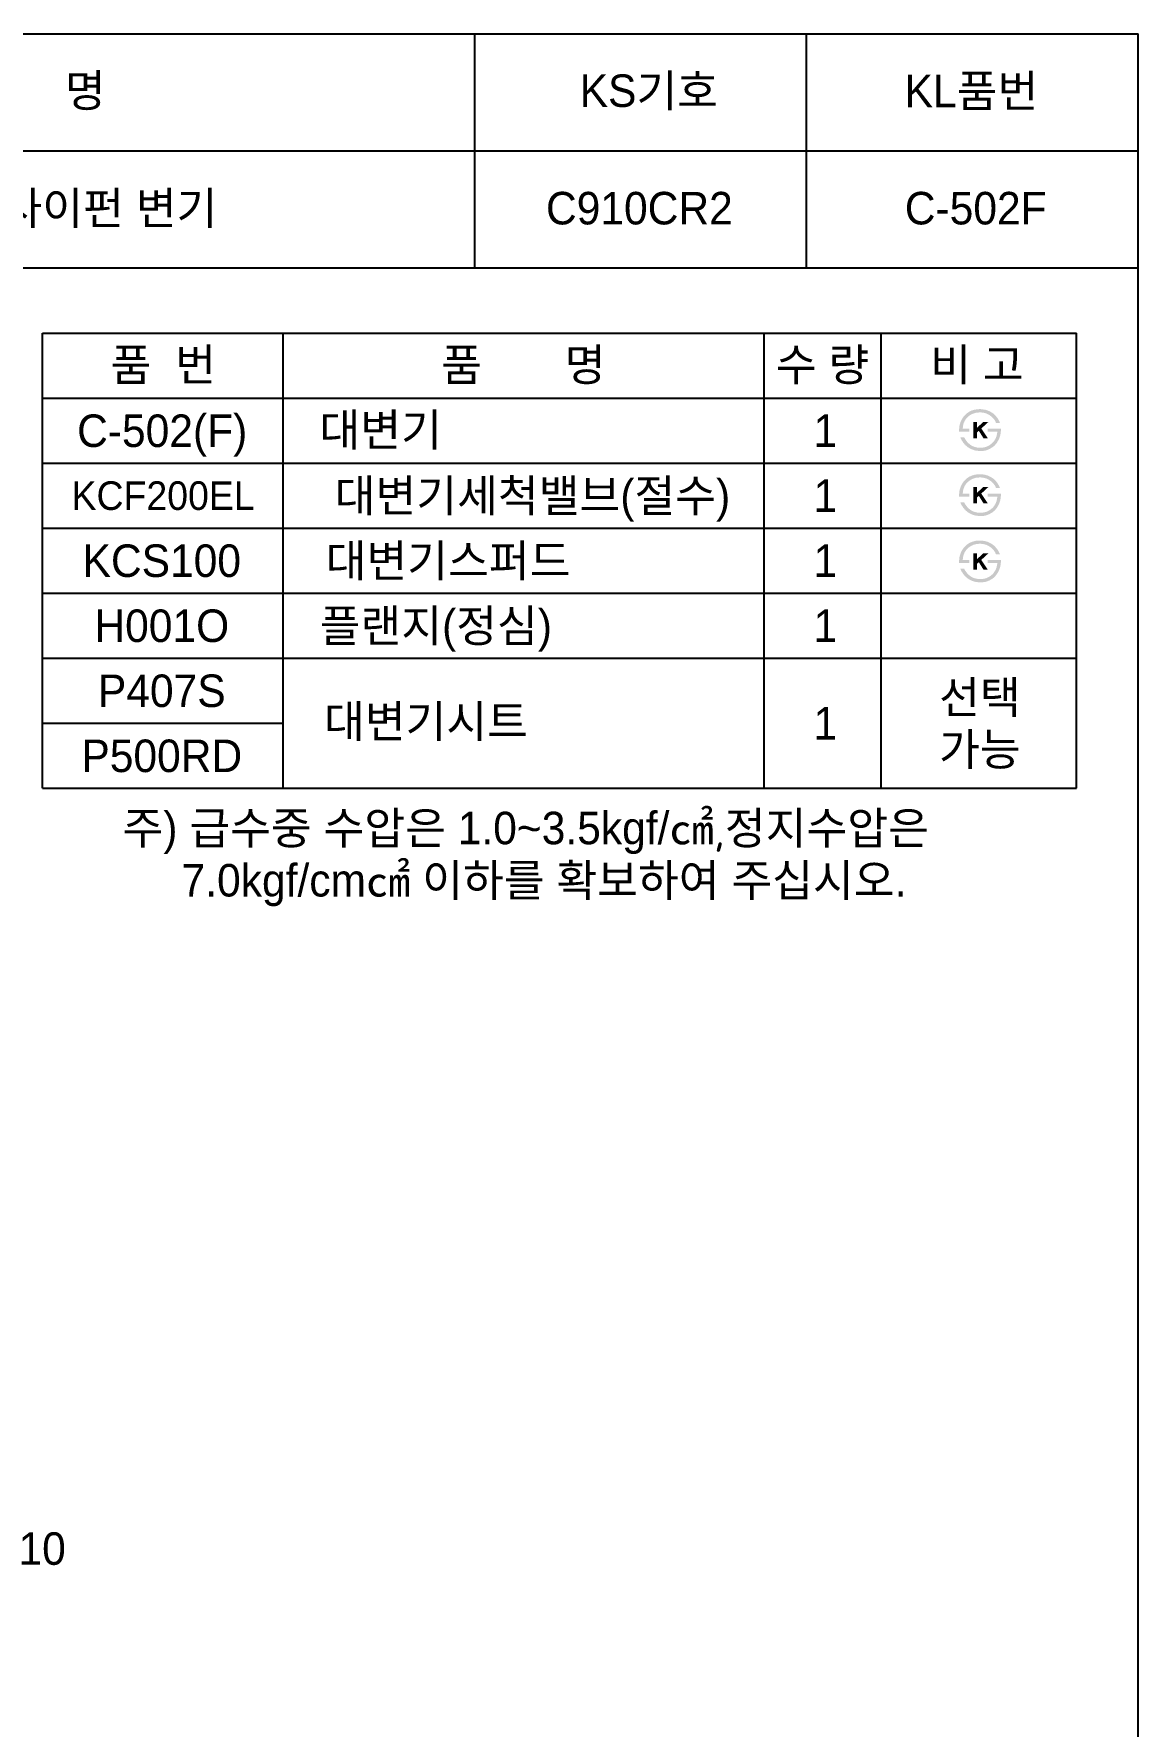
# Model space of a CAD drawing. Header units: millimetres. Extents: x -1900 to 1800, y -67 to 2530.
# Drawn here: x 951 to 1800, y 1229 to 2530 of the extents above; entities that cross this region are included whole.
import ezdxf
from ezdxf.enums import TextEntityAlignment as Align

# ---------------------------------------------------------------- set-up
doc = ezdxf.new("R2010")
doc.units = ezdxf.units.MM
for name, color, linetype in [('TEXT', 7, 'Continuous'), ('도각라인', 255, 'Continuous'), ('치수선', 7, 'Continuous')]:
    doc.layers.add(name, color=color, linetype=linetype)
doc.styles.add('____', font='')
doc.styles.add('타이틀', font='H2GTRM.TTF', dxfattribs={"height": 25})
doc.styles.get('____').set_extended_font_data('굴림')
doc.dimstyles.new('MSADIM', dxfattribs={"dimtxt": 33, "dimasz": 17, "dimexe": 10, "dimexo": 7.5, "dimgap": 10, "dimtad": 0, "dimtih": 1, "dimtoh": 1, "dimdec": 0, "dimzin": 1, "dimdsep": 46, "dimtxsty": '____', "dimcen": 11.25, "dimadec": 0, "dimazin": 0, "dimtfac": 1, "dimtdec": 0, "dimtix": 1, "dimtmove": 0, "dimatfit": 3, "dimfxl": 1, "dimtolj": 1, "dimtzin": 1, "dimarcsym": 0})

# ---------------------------------------------------------------- blocks, each defined once
blk = doc.blocks.new('*D7')
at = {"layer": '치수선', "color": 0, "linetype": 'Continuous', "lineweight": -2, "transparency": 16777216}
for p, q in [((886.8, 1646), (886.8, 1355.4)), ((896.8, 1646), (896.8, 1355.4)), ((869.8, 1365.4), (852.8, 1365.4)), ((886.8, 1365.4), (896.8, 1365.4)), ((913.8, 1365.4), (931.1, 1365.4))]:
    blk.add_line(p, q, dxfattribs=at)
at = {"layer": '치수선', "color": 0, "linetype": 'Continuous', "transparency": 16777216}
for points in [[(869.8, 1368.2), (869.8, 1362.6), (886.8, 1365.4)], [(913.8, 1368.2), (913.8, 1362.6), (896.8, 1365.4)]]:
    blk.add_solid(points, dxfattribs=at)
at = {"layer": '치수선', "color": 0, "linetype": 'Continuous', "transparency": 16777216, "insert": (957.3, 1365.4), "char_height": 25, "attachment_point": 5, "style": '____'}
blk.add_mtext('\\A1;10', dxfattribs=at)

msp = doc.modelspace()

# ---------------------------------------------------------------- hatches: boundary and pattern name
at = {"layer": 'TEXT'}
for points in [[(1662.4, 2224.2), (1662.3, 2224.6), (1662.3, 2225), (1662.3, 2225.4), (1662.3, 2225.8), (1662.3, 2226.2), (1662.4, 2226.6), (1662.4, 2227), (1662.4, 2227.4), (1662.5, 2227.8), (1662.5, 2228.2), (1662.6, 2228.6), (1662.7, 2229), (1662.8, 2229.4), (1662.9, 2229.8), (1663, 2230.1), (1663.1, 2230.5), (1663.2, 2230.9), (1663.3, 2231.3), (1663.5, 2231.7), (1663.6, 2232), (1663.8, 2232.4), (1663.9, 2232.7), (1664.1, 2233.1), (1664.3, 2233.4), (1664.5, 2233.8), (1664.6, 2234.1), (1664.9, 2234.4), (1665.1, 2234.8), (1665.3, 2235.1), (1665.5, 2235.4), (1665.7, 2235.7), (1666.3, 2236.3), (1666.5, 2236.6), (1666.8, 2236.9), (1667.1, 2237.2), (1667.4, 2237.5), (1667.7, 2237.8), (1668, 2238), (1668.3, 2238.3), (1668.6, 2238.5), (1668.9, 2238.7), (1669.3, 2239), (1669.6, 2239.2), (1669.9, 2239.4), (1670.3, 2239.6), (1670.7, 2239.8), (1671, 2239.9), (1671.4, 2240.1), (1671.8, 2240.3), (1672.2, 2240.5), (1672.7, 2240.6), (1673.1, 2240.7), (1673.5, 2240.9), (1674, 2241), (1674.4, 2241.1), (1674.9, 2241.2), (1675.3, 2241.2), (1675.8, 2241.3), (1676.3, 2241.4), (1676.7, 2241.4), (1677.2, 2241.4), (1677.7, 2241.5), (1678.2, 2241.5), (1679, 2241.5), (1679.3, 2241.4), (1679.7, 2241.4), (1680.1, 2241.4), (1680.4, 2241.3), (1680.8, 2241.3), (1681.1, 2241.2), (1681.5, 2241.2), (1681.8, 2241.1), (1682.2, 2241), (1682.5, 2241), (1682.9, 2240.9), (1683.2, 2240.8), (1683.5, 2240.7), (1683.9, 2240.6), (1684.2, 2240.5), (1684.5, 2240.4), (1684.8, 2240.2), (1685.1, 2240.1), (1685.4, 2240), (1685.7, 2239.8), (1686, 2239.7), (1686.3, 2239.5), (1686.6, 2239.4), (1686.9, 2239.2), (1687.2, 2239), (1687.5, 2238.9), (1687.7, 2238.7), (1688, 2238.5), (1688.3, 2238.3), (1688.6, 2238.1), (1689, 2237.7), (1689.4, 2237.4), (1689.8, 2237), (1690.2, 2236.6), (1690.5, 2236.2), (1690.9, 2235.8), (1691.2, 2235.4), (1691.6, 2234.9), (1691.9, 2234.5), (1692.2, 2234), (1692.5, 2233.5), (1692.8, 2233), (1693, 2232.5), (1693.3, 2232), (1693.5, 2231.5), (1693.8, 2230.9), (1693.8, 2230.9), (1690.7, 2230.9), (1690.7, 2230.9), (1690.6, 2231.1), (1690.5, 2231.3), (1690.5, 2231.4), (1690.4, 2231.6), (1690.3, 2231.8), (1690.2, 2232), (1690.2, 2232.1), (1690.1, 2232.3), (1690, 2232.5), (1689.9, 2232.6), (1689.8, 2232.8), (1689.7, 2233), (1689.6, 2233.1), (1689.5, 2233.3), (1689.4, 2233.5), (1689.2, 2233.6), (1689.1, 2233.8), (1689, 2233.9), (1688.7, 2234.3), (1688.4, 2234.6), (1688.1, 2234.9), (1687.8, 2235.2), (1687.5, 2235.5), (1687.2, 2235.8), (1686.8, 2236.1), (1686.6, 2236.3), (1686.3, 2236.4), (1686.1, 2236.6), (1685.9, 2236.8), (1685.6, 2236.9), (1685.4, 2237.1), (1685.1, 2237.2), (1684.9, 2237.4), (1684.7, 2237.5), (1684.4, 2237.6), (1684.2, 2237.7), (1683.9, 2237.8), (1683.7, 2238), (1683.4, 2238.1), (1683.1, 2238.2), (1682.9, 2238.3), (1682.6, 2238.3), (1682.4, 2238.4), (1682.1, 2238.5), (1681.8, 2238.6), (1681.6, 2238.6), (1681.3, 2238.7), (1681, 2238.7), (1680.7, 2238.8), (1680.5, 2238.8), (1680.2, 2238.9), (1679.9, 2238.9), (1679.6, 2238.9), (1679.3, 2239), (1679, 2239), (1678.8, 2239), (1678.5, 2239), (1678.1, 2239), (1677.8, 2239), (1677.4, 2238.9), (1677.1, 2238.9), (1676.8, 2238.9), (1676.4, 2238.9), (1676.1, 2238.8), (1675.8, 2238.8), (1675.5, 2238.7), (1675.2, 2238.7), (1674.8, 2238.6), (1674.5, 2238.5), (1674.2, 2238.4), (1673.9, 2238.3), (1673.6, 2238.2), (1673.4, 2238.1), (1673.1, 2238), (1672.8, 2237.9), (1672.5, 2237.8), (1672.2, 2237.7), (1671.9, 2237.5), (1671.7, 2237.4), (1671.4, 2237.3), (1671.2, 2237.1), (1670.9, 2236.9), (1670.6, 2236.8), (1670.4, 2236.6), (1670.1, 2236.4), (1669.9, 2236.2), (1669.7, 2236), (1669.4, 2235.8), (1669.2, 2235.6), (1669, 2235.4), (1668.7, 2235.2), (1668.5, 2235), (1668.3, 2234.7), (1668.1, 2234.5), (1667.9, 2234.3), (1667.7, 2234), (1667.5, 2233.8), (1667.3, 2233.5), (1667.2, 2233.3), (1667, 2233), (1666.8, 2232.7), (1666.7, 2232.5), (1666.5, 2232.2), (1666.4, 2231.9), (1666.3, 2231.6), (1666.2, 2231.3), (1666, 2231.1), (1665.9, 2230.8), (1665.8, 2230.5), (1665.7, 2230.2), (1665.6, 2229.8), (1665.5, 2229.5), (1665.5, 2229.2), (1665.4, 2228.9), (1665.3, 2228.6), (1665.3, 2228.2), (1665.2, 2227.9), (1665.2, 2227.6), (1665.2, 2227.2), (1665.1, 2226.9), (1665.1, 2226.5), (1665.1, 2226.5), (1670.3, 2226.5), (1670.3, 2226.5), (1670.3, 2226.5), (1670.3, 2224.2), (1670.3, 2224.2), (1670.3, 2224.2), (1662.4, 2224.2)], [(1694.5, 2226.5), (1694.5, 2226.1), (1694.5, 2225.6), (1694.5, 2225.2), (1694.5, 2224.8), (1694.4, 2224.3), (1694.4, 2223.9), (1694.4, 2223.5), (1694.3, 2223.1), (1694.2, 2222.7), (1694.1, 2222.2), (1694.1, 2221.8), (1694, 2221.4), (1693.8, 2221), (1693.7, 2220.6), (1693.6, 2220.2), (1693.5, 2219.8), (1693.3, 2219.4), (1693.2, 2219), (1693, 2218.7), (1692.9, 2218.3), (1692.7, 2217.9), (1692.5, 2217.6), (1692.3, 2217.2), (1692.1, 2216.9), (1691.9, 2216.5), (1691.7, 2216.2), (1691.5, 2215.9), (1691.3, 2215.5), (1691, 2215.2), (1690.8, 2214.9), (1690.5, 2214.6), (1690.3, 2214.3), (1690, 2214), (1689.7, 2213.7), (1689.5, 2213.5), (1689.2, 2213.2), (1688.9, 2212.9), (1688.6, 2212.7), (1688.3, 2212.4), (1688, 2212.2), (1687.7, 2212), (1687.3, 2211.8), (1687, 2211.6), (1686.7, 2211.4), (1686.3, 2211.2), (1686, 2211), (1685.6, 2210.8), (1685.3, 2210.7), (1684.9, 2210.5), (1684.6, 2210.3), (1684.2, 2210.2), (1683.8, 2210.1), (1683.4, 2209.9), (1683, 2209.8), (1682.7, 2209.7), (1682.3, 2209.6), (1681.9, 2209.6), (1681.5, 2209.5), (1681.1, 2209.4), (1680.7, 2209.4), (1680.3, 2209.4), (1679.9, 2209.3), (1679.5, 2209.3), (1679.1, 2209.3), (1678.4, 2209.3), (1677.8, 2209.3), (1677.1, 2209.4), (1676.5, 2209.5), (1675.8, 2209.5), (1675.5, 2209.6), (1675.2, 2209.7), (1674.9, 2209.7), (1674.6, 2209.8), (1674.3, 2209.9), (1674, 2209.9), (1673.7, 2210), (1673.5, 2210.1), (1673.2, 2210.2), (1672.9, 2210.3), (1672.6, 2210.4), (1672.3, 2210.5), (1672, 2210.6), (1671.8, 2210.7), (1671.5, 2210.9), (1671.2, 2211), (1671, 2211.1), (1670.7, 2211.3), (1670.4, 2211.4), (1670.2, 2211.6), (1669.9, 2211.7), (1669.4, 2212), (1669.1, 2212.2), (1668.9, 2212.4), (1668.6, 2212.6), (1668.4, 2212.8), (1668.1, 2213), (1667.9, 2213.2), (1667.6, 2213.4), (1667.4, 2213.6), (1667.2, 2213.8), (1667, 2214.1), (1666.7, 2214.3), (1666.5, 2214.5), (1666.3, 2214.8), (1666.1, 2215), (1665.9, 2215.2), (1665.7, 2215.5), (1665.5, 2215.8), (1665.3, 2216), (1665.1, 2216.3), (1665, 2216.6), (1664.8, 2216.8), (1664.6, 2217.1), (1664.4, 2217.4), (1664.3, 2217.7), (1664.1, 2218), (1664, 2218.3), (1663.8, 2218.6), (1663.5, 2219.2), (1663.3, 2219.9), (1663.3, 2219.9), (1666.2, 2219.9), (1666.2, 2219.9), (1666.4, 2219.4), (1666.7, 2219), (1666.9, 2218.6), (1667.1, 2218.2), (1667.4, 2217.9), (1667.6, 2217.5), (1667.9, 2217.1), (1668.2, 2216.8), (1668.4, 2216.5), (1668.7, 2216.1), (1669, 2215.8), (1669.3, 2215.5), (1669.6, 2215.2), (1669.9, 2215), (1670.2, 2214.7), (1670.5, 2214.5), (1670.7, 2214.3), (1670.9, 2214.1), (1671.2, 2214), (1671.4, 2213.8), (1671.6, 2213.7), (1671.9, 2213.5), (1672.1, 2213.4), (1672.4, 2213.2), (1672.6, 2213.1), (1672.9, 2213), (1673.1, 2212.9), (1673.4, 2212.8), (1673.6, 2212.7), (1673.9, 2212.6), (1674.2, 2212.5), (1674.4, 2212.4), (1674.7, 2212.3), (1675, 2212.3), (1675.2, 2212.2), (1675.5, 2212.1), (1675.8, 2212.1), (1676.1, 2212), (1676.4, 2212), (1676.7, 2212), (1677, 2211.9), (1677.3, 2211.9), (1677.6, 2211.9), (1677.9, 2211.9), (1678.2, 2211.9), (1678.5, 2211.9), (1678.8, 2211.9), (1679.6, 2211.9), (1679.9, 2211.9), (1680.2, 2212), (1680.5, 2212), (1680.7, 2212), (1681, 2212), (1681.2, 2212.1), (1681.5, 2212.1), (1681.8, 2212.2), (1682, 2212.2), (1682.3, 2212.3), (1682.5, 2212.4), (1682.8, 2212.5), (1683, 2212.5), (1683.3, 2212.6), (1683.5, 2212.7), (1683.8, 2212.8), (1684, 2212.9), (1684.3, 2213), (1684.5, 2213.1), (1684.8, 2213.3), (1685, 2213.4), (1685.2, 2213.5), (1685.5, 2213.7), (1685.7, 2213.8), (1685.9, 2213.9), (1686.2, 2214.1), (1686.4, 2214.3), (1686.6, 2214.4), (1686.8, 2214.6), (1687.1, 2214.8), (1687.3, 2215), (1687.6, 2215.2), (1687.8, 2215.4), (1688.1, 2215.7), (1688.3, 2215.9), (1688.5, 2216.1), (1688.7, 2216.4), (1688.9, 2216.6), (1689.1, 2216.9), (1689.3, 2217.1), (1689.5, 2217.4), (1689.7, 2217.7), (1689.8, 2218), (1690, 2218.2), (1690.2, 2218.5), (1690.3, 2218.8), (1690.5, 2219.1), (1690.6, 2219.4), (1690.7, 2219.7), (1690.8, 2220), (1690.9, 2220.4), (1691.1, 2220.7), (1691.2, 2221), (1691.2, 2221.3), (1691.3, 2221.7), (1691.4, 2222), (1691.5, 2222.4), (1691.5, 2222.7), (1691.6, 2223.1), (1691.6, 2223.4), (1691.7, 2223.8), (1691.7, 2224.2), (1691.7, 2224.2), (1684.3, 2224.2), (1684.3, 2224.2), (1684.3, 2224.2), (1684.3, 2226.5), (1684.3, 2226.5), (1684.3, 2226.5), (1694.5, 2226.5)], [(1676.1, 2227.2), (1680.9, 2231.6), (1684.8, 2231.6), (1679.4, 2226.6), (1684.4, 2219.1), (1681.1, 2219.1), (1677.5, 2224.8), (1676.1, 2223.6), (1676.1, 2219.1), (1673.2, 2219.1), (1673.2, 2231.7), (1676.1, 2231.7)], [(1662.4, 2174.2), (1662.3, 2174.6), (1662.3, 2175), (1662.3, 2175.4), (1662.3, 2175.8), (1662.3, 2176.2), (1662.4, 2176.6), (1662.4, 2177), (1662.4, 2177.4), (1662.5, 2177.8), (1662.5, 2178.2), (1662.6, 2178.6), (1662.7, 2179), (1662.8, 2179.4), (1662.9, 2179.8), (1663, 2180.1), (1663.1, 2180.5), (1663.2, 2180.9), (1663.3, 2181.3), (1663.5, 2181.7), (1663.6, 2182), (1663.8, 2182.4), (1663.9, 2182.7), (1664.1, 2183.1), (1664.3, 2183.4), (1664.5, 2183.8), (1664.6, 2184.1), (1664.9, 2184.4), (1665.1, 2184.8), (1665.3, 2185.1), (1665.5, 2185.4), (1665.7, 2185.7), (1666.3, 2186.3), (1666.5, 2186.6), (1666.8, 2186.9), (1667.1, 2187.2), (1667.4, 2187.5), (1667.7, 2187.8), (1668, 2188), (1668.3, 2188.3), (1668.6, 2188.5), (1668.9, 2188.7), (1669.3, 2189), (1669.6, 2189.2), (1669.9, 2189.4), (1670.3, 2189.6), (1670.7, 2189.8), (1671, 2189.9), (1671.4, 2190.1), (1671.8, 2190.3), (1672.2, 2190.5), (1672.7, 2190.6), (1673.1, 2190.7), (1673.5, 2190.9), (1674, 2191), (1674.4, 2191.1), (1674.9, 2191.2), (1675.3, 2191.2), (1675.8, 2191.3), (1676.3, 2191.4), (1676.7, 2191.4), (1677.2, 2191.4), (1677.7, 2191.5), (1678.2, 2191.5), (1679, 2191.5), (1679.3, 2191.4), (1679.7, 2191.4), (1680.1, 2191.4), (1680.4, 2191.3), (1680.8, 2191.3), (1681.1, 2191.2), (1681.5, 2191.2), (1681.8, 2191.1), (1682.2, 2191), (1682.5, 2191), (1682.9, 2190.9), (1683.2, 2190.8), (1683.5, 2190.7), (1683.9, 2190.6), (1684.2, 2190.5), (1684.5, 2190.4), (1684.8, 2190.2), (1685.1, 2190.1), (1685.4, 2190), (1685.7, 2189.8), (1686, 2189.7), (1686.3, 2189.5), (1686.6, 2189.4), (1686.9, 2189.2), (1687.2, 2189), (1687.5, 2188.9), (1687.7, 2188.7), (1688, 2188.5), (1688.3, 2188.3), (1688.6, 2188.1), (1689, 2187.7), (1689.4, 2187.4), (1689.8, 2187), (1690.2, 2186.6), (1690.5, 2186.2), (1690.9, 2185.8), (1691.2, 2185.4), (1691.6, 2184.9), (1691.9, 2184.5), (1692.2, 2184), (1692.5, 2183.5), (1692.8, 2183), (1693, 2182.5), (1693.3, 2182), (1693.5, 2181.5), (1693.8, 2180.9), (1693.8, 2180.9), (1690.7, 2180.9), (1690.7, 2180.9), (1690.6, 2181.1), (1690.5, 2181.3), (1690.5, 2181.4), (1690.4, 2181.6), (1690.3, 2181.8), (1690.2, 2182), (1690.2, 2182.1), (1690.1, 2182.3), (1690, 2182.5), (1689.9, 2182.6), (1689.8, 2182.8), (1689.7, 2183), (1689.6, 2183.1), (1689.5, 2183.3), (1689.4, 2183.5), (1689.2, 2183.6), (1689.1, 2183.8), (1689, 2183.9), (1688.7, 2184.3), (1688.4, 2184.6), (1688.1, 2184.9), (1687.8, 2185.2), (1687.5, 2185.5), (1687.2, 2185.8), (1686.8, 2186.1), (1686.6, 2186.3), (1686.3, 2186.4), (1686.1, 2186.6), (1685.9, 2186.8), (1685.6, 2186.9), (1685.4, 2187.1), (1685.1, 2187.2), (1684.9, 2187.4), (1684.7, 2187.5), (1684.4, 2187.6), (1684.2, 2187.7), (1683.9, 2187.8), (1683.7, 2188), (1683.4, 2188.1), (1683.1, 2188.2), (1682.9, 2188.3), (1682.6, 2188.3), (1682.4, 2188.4), (1682.1, 2188.5), (1681.8, 2188.6), (1681.6, 2188.6), (1681.3, 2188.7), (1681, 2188.7), (1680.7, 2188.8), (1680.5, 2188.8), (1680.2, 2188.9), (1679.9, 2188.9), (1679.6, 2188.9), (1679.3, 2189), (1679, 2189), (1678.8, 2189), (1678.5, 2189), (1678.1, 2189), (1677.8, 2189), (1677.4, 2188.9), (1677.1, 2188.9), (1676.8, 2188.9), (1676.4, 2188.9), (1676.1, 2188.8), (1675.8, 2188.8), (1675.5, 2188.7), (1675.2, 2188.7), (1674.8, 2188.6), (1674.5, 2188.5), (1674.2, 2188.4), (1673.9, 2188.3), (1673.6, 2188.2), (1673.4, 2188.1), (1673.1, 2188), (1672.8, 2187.9), (1672.5, 2187.8), (1672.2, 2187.7), (1671.9, 2187.5), (1671.7, 2187.4), (1671.4, 2187.3), (1671.2, 2187.1), (1670.9, 2186.9), (1670.6, 2186.8), (1670.4, 2186.6), (1670.1, 2186.4), (1669.9, 2186.2), (1669.7, 2186), (1669.4, 2185.8), (1669.2, 2185.6), (1669, 2185.4), (1668.7, 2185.2), (1668.5, 2185), (1668.3, 2184.7), (1668.1, 2184.5), (1667.9, 2184.3), (1667.7, 2184), (1667.5, 2183.8), (1667.3, 2183.5), (1667.2, 2183.3), (1667, 2183), (1666.8, 2182.7), (1666.7, 2182.5), (1666.5, 2182.2), (1666.4, 2181.9), (1666.3, 2181.6), (1666.2, 2181.3), (1666, 2181.1), (1665.9, 2180.8), (1665.8, 2180.5), (1665.7, 2180.2), (1665.6, 2179.8), (1665.5, 2179.5), (1665.5, 2179.2), (1665.4, 2178.9), (1665.3, 2178.6), (1665.3, 2178.2), (1665.2, 2177.9), (1665.2, 2177.6), (1665.2, 2177.2), (1665.1, 2176.9), (1665.1, 2176.5), (1665.1, 2176.5), (1670.3, 2176.5), (1670.3, 2176.5), (1670.3, 2176.5), (1670.3, 2174.2), (1670.3, 2174.2), (1670.3, 2174.2), (1662.4, 2174.2)], [(1694.5, 2176.5), (1694.5, 2176.1), (1694.5, 2175.6), (1694.5, 2175.2), (1694.5, 2174.8), (1694.4, 2174.3), (1694.4, 2173.9), (1694.4, 2173.5), (1694.3, 2173.1), (1694.2, 2172.7), (1694.1, 2172.2), (1694.1, 2171.8), (1694, 2171.4), (1693.8, 2171), (1693.7, 2170.6), (1693.6, 2170.2), (1693.5, 2169.8), (1693.3, 2169.4), (1693.2, 2169), (1693, 2168.7), (1692.9, 2168.3), (1692.7, 2167.9), (1692.5, 2167.6), (1692.3, 2167.2), (1692.1, 2166.9), (1691.9, 2166.5), (1691.7, 2166.2), (1691.5, 2165.9), (1691.3, 2165.5), (1691, 2165.2), (1690.8, 2164.9), (1690.5, 2164.6), (1690.3, 2164.3), (1690, 2164), (1689.7, 2163.7), (1689.5, 2163.5), (1689.2, 2163.2), (1688.9, 2162.9), (1688.6, 2162.7), (1688.3, 2162.4), (1688, 2162.2), (1687.7, 2162), (1687.3, 2161.8), (1687, 2161.6), (1686.7, 2161.4), (1686.3, 2161.2), (1686, 2161), (1685.6, 2160.8), (1685.3, 2160.7), (1684.9, 2160.5), (1684.6, 2160.3), (1684.2, 2160.2), (1683.8, 2160.1), (1683.4, 2159.9), (1683, 2159.8), (1682.7, 2159.7), (1682.3, 2159.6), (1681.9, 2159.6), (1681.5, 2159.5), (1681.1, 2159.4), (1680.7, 2159.4), (1680.3, 2159.4), (1679.9, 2159.3), (1679.5, 2159.3), (1679.1, 2159.3), (1678.4, 2159.3), (1677.8, 2159.3), (1677.1, 2159.4), (1676.5, 2159.5), (1675.8, 2159.5), (1675.5, 2159.6), (1675.2, 2159.7), (1674.9, 2159.7), (1674.6, 2159.8), (1674.3, 2159.9), (1674, 2159.9), (1673.7, 2160), (1673.5, 2160.1), (1673.2, 2160.2), (1672.9, 2160.3), (1672.6, 2160.4), (1672.3, 2160.5), (1672, 2160.6), (1671.8, 2160.7), (1671.5, 2160.9), (1671.2, 2161), (1671, 2161.1), (1670.7, 2161.3), (1670.4, 2161.4), (1670.2, 2161.6), (1669.9, 2161.7), (1669.4, 2162), (1669.1, 2162.2), (1668.9, 2162.4), (1668.6, 2162.6), (1668.4, 2162.8), (1668.1, 2163), (1667.9, 2163.2), (1667.6, 2163.4), (1667.4, 2163.6), (1667.2, 2163.8), (1667, 2164.1), (1666.7, 2164.3), (1666.5, 2164.5), (1666.3, 2164.8), (1666.1, 2165), (1665.9, 2165.2), (1665.7, 2165.5), (1665.5, 2165.8), (1665.3, 2166), (1665.1, 2166.3), (1665, 2166.6), (1664.8, 2166.8), (1664.6, 2167.1), (1664.4, 2167.4), (1664.3, 2167.7), (1664.1, 2168), (1664, 2168.3), (1663.8, 2168.6), (1663.5, 2169.2), (1663.3, 2169.9), (1663.3, 2169.9), (1666.2, 2169.9), (1666.2, 2169.9), (1666.4, 2169.4), (1666.7, 2169), (1666.9, 2168.6), (1667.1, 2168.2), (1667.4, 2167.9), (1667.6, 2167.5), (1667.9, 2167.1), (1668.2, 2166.8), (1668.4, 2166.5), (1668.7, 2166.1), (1669, 2165.8), (1669.3, 2165.5), (1669.6, 2165.2), (1669.9, 2165), (1670.2, 2164.7), (1670.5, 2164.5), (1670.7, 2164.3), (1670.9, 2164.1), (1671.2, 2164), (1671.4, 2163.8), (1671.6, 2163.7), (1671.9, 2163.5), (1672.1, 2163.4), (1672.4, 2163.2), (1672.6, 2163.1), (1672.9, 2163), (1673.1, 2162.9), (1673.4, 2162.8), (1673.6, 2162.7), (1673.9, 2162.6), (1674.2, 2162.5), (1674.4, 2162.4), (1674.7, 2162.3), (1675, 2162.3), (1675.2, 2162.2), (1675.5, 2162.1), (1675.8, 2162.1), (1676.1, 2162), (1676.4, 2162), (1676.7, 2162), (1677, 2161.9), (1677.3, 2161.9), (1677.6, 2161.9), (1677.9, 2161.9), (1678.2, 2161.9), (1678.5, 2161.9), (1678.8, 2161.9), (1679.6, 2161.9), (1679.9, 2161.9), (1680.2, 2162), (1680.5, 2162), (1680.7, 2162), (1681, 2162), (1681.2, 2162.1), (1681.5, 2162.1), (1681.8, 2162.2), (1682, 2162.2), (1682.3, 2162.3), (1682.5, 2162.4), (1682.8, 2162.5), (1683, 2162.5), (1683.3, 2162.6), (1683.5, 2162.7), (1683.8, 2162.8), (1684, 2162.9), (1684.3, 2163), (1684.5, 2163.1), (1684.8, 2163.3), (1685, 2163.4), (1685.2, 2163.5), (1685.5, 2163.7), (1685.7, 2163.8), (1685.9, 2163.9), (1686.2, 2164.1), (1686.4, 2164.3), (1686.6, 2164.4), (1686.8, 2164.6), (1687.1, 2164.8), (1687.3, 2165), (1687.6, 2165.2), (1687.8, 2165.4), (1688.1, 2165.7), (1688.3, 2165.9), (1688.5, 2166.1), (1688.7, 2166.4), (1688.9, 2166.6), (1689.1, 2166.9), (1689.3, 2167.1), (1689.5, 2167.4), (1689.7, 2167.7), (1689.8, 2168), (1690, 2168.2), (1690.2, 2168.5), (1690.3, 2168.8), (1690.5, 2169.1), (1690.6, 2169.4), (1690.7, 2169.7), (1690.8, 2170), (1690.9, 2170.4), (1691.1, 2170.7), (1691.2, 2171), (1691.2, 2171.3), (1691.3, 2171.7), (1691.4, 2172), (1691.5, 2172.4), (1691.5, 2172.7), (1691.6, 2173.1), (1691.6, 2173.4), (1691.7, 2173.8), (1691.7, 2174.2), (1691.7, 2174.2), (1684.3, 2174.2), (1684.3, 2174.2), (1684.3, 2174.2), (1684.3, 2176.5), (1684.3, 2176.5), (1684.3, 2176.5), (1694.5, 2176.5)], [(1676.1, 2177.2), (1680.9, 2181.6), (1684.8, 2181.6), (1679.4, 2176.6), (1684.4, 2169.1), (1681.1, 2169.1), (1677.5, 2174.8), (1676.1, 2173.6), (1676.1, 2169.1), (1673.2, 2169.1), (1673.2, 2181.7), (1676.1, 2181.7)], [(1662.4, 2123.2), (1662.3, 2123.6), (1662.3, 2124), (1662.3, 2124.4), (1662.3, 2124.8), (1662.3, 2125.2), (1662.4, 2125.6), (1662.4, 2126), (1662.4, 2126.4), (1662.5, 2126.8), (1662.5, 2127.2), (1662.6, 2127.6), (1662.7, 2128), (1662.8, 2128.4), (1662.9, 2128.8), (1663, 2129.1), (1663.1, 2129.5), (1663.2, 2129.9), (1663.3, 2130.3), (1663.5, 2130.7), (1663.6, 2131), (1663.8, 2131.4), (1663.9, 2131.8), (1664.1, 2132.1), (1664.3, 2132.5), (1664.5, 2132.8), (1664.6, 2133.1), (1664.9, 2133.5), (1665.1, 2133.8), (1665.3, 2134.1), (1665.5, 2134.4), (1665.7, 2134.7), (1666.3, 2135.3), (1666.5, 2135.6), (1666.8, 2135.9), (1667.1, 2136.2), (1667.4, 2136.5), (1667.7, 2136.8), (1668, 2137), (1668.3, 2137.3), (1668.6, 2137.5), (1668.9, 2137.7), (1669.3, 2138), (1669.6, 2138.2), (1669.9, 2138.4), (1670.3, 2138.6), (1670.7, 2138.8), (1671, 2139), (1671.4, 2139.1), (1671.8, 2139.3), (1672.2, 2139.5), (1672.7, 2139.6), (1673.1, 2139.7), (1673.5, 2139.9), (1674, 2140), (1674.4, 2140.1), (1674.9, 2140.2), (1675.3, 2140.3), (1675.8, 2140.3), (1676.3, 2140.4), (1676.7, 2140.4), (1677.2, 2140.5), (1677.7, 2140.5), (1678.2, 2140.5), (1679, 2140.5), (1679.3, 2140.4), (1679.7, 2140.4), (1680.1, 2140.4), (1680.4, 2140.3), (1680.8, 2140.3), (1681.1, 2140.2), (1681.5, 2140.2), (1681.8, 2140.1), (1682.2, 2140.1), (1682.5, 2140), (1682.9, 2139.9), (1683.2, 2139.8), (1683.5, 2139.7), (1683.9, 2139.6), (1684.2, 2139.5), (1684.5, 2139.4), (1684.8, 2139.3), (1685.1, 2139.1), (1685.4, 2139), (1685.7, 2138.8), (1686, 2138.7), (1686.3, 2138.5), (1686.6, 2138.4), (1686.9, 2138.2), (1687.2, 2138), (1687.5, 2137.9), (1687.7, 2137.7), (1688, 2137.5), (1688.3, 2137.3), (1688.6, 2137.1), (1689, 2136.7), (1689.4, 2136.4), (1689.8, 2136), (1690.2, 2135.6), (1690.5, 2135.2), (1690.9, 2134.8), (1691.2, 2134.4), (1691.6, 2133.9), (1691.9, 2133.5), (1692.2, 2133), (1692.5, 2132.5), (1692.8, 2132), (1693, 2131.5), (1693.3, 2131), (1693.5, 2130.5), (1693.8, 2129.9), (1693.8, 2129.9), (1690.7, 2129.9), (1690.7, 2129.9), (1690.6, 2130.1), (1690.5, 2130.3), (1690.5, 2130.4), (1690.4, 2130.6), (1690.3, 2130.8), (1690.2, 2131), (1690.2, 2131.1), (1690.1, 2131.3), (1690, 2131.5), (1689.9, 2131.6), (1689.8, 2131.8), (1689.7, 2132), (1689.6, 2132.1), (1689.5, 2132.3), (1689.4, 2132.5), (1689.2, 2132.6), (1689.1, 2132.8), (1689, 2132.9), (1688.7, 2133.3), (1688.4, 2133.6), (1688.1, 2133.9), (1687.8, 2134.2), (1687.5, 2134.5), (1687.2, 2134.8), (1686.8, 2135.1), (1686.6, 2135.3), (1686.3, 2135.4), (1686.1, 2135.6), (1685.9, 2135.8), (1685.6, 2135.9), (1685.4, 2136.1), (1685.1, 2136.2), (1684.9, 2136.4), (1684.7, 2136.5), (1684.4, 2136.6), (1684.2, 2136.7), (1683.9, 2136.9), (1683.7, 2137), (1683.4, 2137.1), (1683.1, 2137.2), (1682.9, 2137.3), (1682.6, 2137.4), (1682.4, 2137.4), (1682.1, 2137.5), (1681.8, 2137.6), (1681.6, 2137.6), (1681.3, 2137.7), (1681, 2137.8), (1680.7, 2137.8), (1680.5, 2137.8), (1680.2, 2137.9), (1679.9, 2137.9), (1679.6, 2137.9), (1679.3, 2138), (1679, 2138), (1678.8, 2138), (1678.5, 2138), (1678.1, 2138), (1677.8, 2138), (1677.4, 2138), (1677.1, 2137.9), (1676.8, 2137.9), (1676.4, 2137.9), (1676.1, 2137.8), (1675.8, 2137.8), (1675.5, 2137.7), (1675.2, 2137.7), (1674.8, 2137.6), (1674.5, 2137.5), (1674.2, 2137.4), (1673.9, 2137.3), (1673.6, 2137.3), (1673.4, 2137.2), (1673.1, 2137), (1672.8, 2136.9), (1672.5, 2136.8), (1672.2, 2136.7), (1671.9, 2136.5), (1671.7, 2136.4), (1671.4, 2136.3), (1671.2, 2136.1), (1670.9, 2135.9), (1670.6, 2135.8), (1670.4, 2135.6), (1670.1, 2135.4), (1669.9, 2135.2), (1669.7, 2135.1), (1669.4, 2134.9), (1669.2, 2134.6), (1669, 2134.4), (1668.7, 2134.2), (1668.5, 2134), (1668.3, 2133.8), (1668.1, 2133.5), (1667.9, 2133.3), (1667.7, 2133), (1667.5, 2132.8), (1667.3, 2132.5), (1667.2, 2132.3), (1667, 2132), (1666.8, 2131.7), (1666.7, 2131.5), (1666.5, 2131.2), (1666.4, 2130.9), (1666.3, 2130.6), (1666.2, 2130.4), (1666, 2130.1), (1665.9, 2129.8), (1665.8, 2129.5), (1665.7, 2129.2), (1665.6, 2128.9), (1665.5, 2128.5), (1665.5, 2128.2), (1665.4, 2127.9), (1665.3, 2127.6), (1665.3, 2127.2), (1665.2, 2126.9), (1665.2, 2126.6), (1665.2, 2126.2), (1665.1, 2125.9), (1665.1, 2125.5), (1665.1, 2125.5), (1670.3, 2125.5), (1670.3, 2125.5), (1670.3, 2125.5), (1670.3, 2123.2), (1670.3, 2123.2), (1670.3, 2123.2), (1662.4, 2123.2)], [(1694.5, 2125.5), (1694.5, 2125.1), (1694.5, 2124.7), (1694.5, 2124.2), (1694.5, 2123.8), (1694.4, 2123.4), (1694.4, 2122.9), (1694.4, 2122.5), (1694.3, 2122.1), (1694.2, 2121.7), (1694.1, 2121.2), (1694.1, 2120.8), (1694, 2120.4), (1693.8, 2120), (1693.7, 2119.6), (1693.6, 2119.2), (1693.5, 2118.8), (1693.3, 2118.4), (1693.2, 2118), (1693, 2117.7), (1692.9, 2117.3), (1692.7, 2116.9), (1692.5, 2116.6), (1692.3, 2116.2), (1692.1, 2115.9), (1691.9, 2115.5), (1691.7, 2115.2), (1691.5, 2114.9), (1691.3, 2114.6), (1691, 2114.2), (1690.8, 2113.9), (1690.5, 2113.6), (1690.3, 2113.3), (1690, 2113), (1689.7, 2112.7), (1689.5, 2112.5), (1689.2, 2112.2), (1688.9, 2111.9), (1688.6, 2111.7), (1688.3, 2111.5), (1688, 2111.2), (1687.7, 2111), (1687.3, 2110.8), (1687, 2110.6), (1686.7, 2110.4), (1686.3, 2110.2), (1686, 2110), (1685.6, 2109.8), (1685.3, 2109.7), (1684.9, 2109.5), (1684.6, 2109.4), (1684.2, 2109.2), (1683.8, 2109.1), (1683.4, 2109), (1683, 2108.8), (1682.7, 2108.7), (1682.3, 2108.7), (1681.9, 2108.6), (1681.5, 2108.5), (1681.1, 2108.5), (1680.7, 2108.4), (1680.3, 2108.4), (1679.9, 2108.3), (1679.5, 2108.3), (1679.1, 2108.3), (1678.4, 2108.3), (1677.8, 2108.4), (1677.1, 2108.4), (1676.5, 2108.5), (1675.8, 2108.6), (1675.5, 2108.6), (1675.2, 2108.7), (1674.9, 2108.7), (1674.6, 2108.8), (1674.3, 2108.9), (1674, 2108.9), (1673.7, 2109), (1673.5, 2109.1), (1673.2, 2109.2), (1672.9, 2109.3), (1672.6, 2109.4), (1672.3, 2109.5), (1672, 2109.6), (1671.8, 2109.7), (1671.5, 2109.9), (1671.2, 2110), (1671, 2110.1), (1670.7, 2110.3), (1670.4, 2110.4), (1670.2, 2110.6), (1669.9, 2110.7), (1669.4, 2111.1), (1669.1, 2111.2), (1668.9, 2111.4), (1668.6, 2111.6), (1668.4, 2111.8), (1668.1, 2112), (1667.9, 2112.2), (1667.6, 2112.4), (1667.4, 2112.6), (1667.2, 2112.8), (1667, 2113.1), (1666.7, 2113.3), (1666.5, 2113.5), (1666.3, 2113.8), (1666.1, 2114), (1665.9, 2114.3), (1665.7, 2114.5), (1665.5, 2114.8), (1665.3, 2115), (1665.1, 2115.3), (1665, 2115.6), (1664.8, 2115.8), (1664.6, 2116.1), (1664.4, 2116.4), (1664.3, 2116.7), (1664.1, 2117), (1664, 2117.3), (1663.8, 2117.6), (1663.5, 2118.2), (1663.3, 2118.9), (1663.3, 2118.9), (1666.2, 2118.9), (1666.2, 2118.9), (1666.4, 2118.5), (1666.7, 2118), (1666.9, 2117.6), (1667.1, 2117.2), (1667.4, 2116.9), (1667.6, 2116.5), (1667.9, 2116.1), (1668.2, 2115.8), (1668.4, 2115.5), (1668.7, 2115.1), (1669, 2114.8), (1669.3, 2114.5), (1669.6, 2114.3), (1669.9, 2114), (1670.2, 2113.7), (1670.5, 2113.5), (1670.7, 2113.3), (1670.9, 2113.1), (1671.2, 2113), (1671.4, 2112.8), (1671.6, 2112.7), (1671.9, 2112.5), (1672.1, 2112.4), (1672.4, 2112.3), (1672.6, 2112.1), (1672.9, 2112), (1673.1, 2111.9), (1673.4, 2111.8), (1673.6, 2111.7), (1673.9, 2111.6), (1674.2, 2111.5), (1674.4, 2111.4), (1674.7, 2111.4), (1675, 2111.3), (1675.2, 2111.2), (1675.5, 2111.2), (1675.8, 2111.1), (1676.1, 2111.1), (1676.4, 2111), (1676.7, 2111), (1677, 2111), (1677.3, 2110.9), (1677.6, 2110.9), (1677.9, 2110.9), (1678.2, 2110.9), (1678.5, 2110.9), (1678.8, 2110.9), (1679.6, 2110.9), (1679.9, 2110.9), (1680.2, 2111), (1680.5, 2111), (1680.7, 2111), (1681, 2111.1), (1681.2, 2111.1), (1681.5, 2111.1), (1681.8, 2111.2), (1682, 2111.3), (1682.3, 2111.3), (1682.5, 2111.4), (1682.8, 2111.5), (1683, 2111.5), (1683.3, 2111.6), (1683.5, 2111.7), (1683.8, 2111.8), (1684, 2111.9), (1684.3, 2112), (1684.5, 2112.2), (1684.8, 2112.3), (1685, 2112.4), (1685.2, 2112.5), (1685.5, 2112.7), (1685.7, 2112.8), (1685.9, 2113), (1686.2, 2113.1), (1686.4, 2113.3), (1686.6, 2113.4), (1686.8, 2113.6), (1687.1, 2113.8), (1687.3, 2114), (1687.6, 2114.2), (1687.8, 2114.4), (1688.1, 2114.7), (1688.3, 2114.9), (1688.5, 2115.1), (1688.7, 2115.4), (1688.9, 2115.6), (1689.1, 2115.9), (1689.3, 2116.2), (1689.5, 2116.4), (1689.7, 2116.7), (1689.8, 2117), (1690, 2117.3), (1690.2, 2117.5), (1690.3, 2117.8), (1690.5, 2118.1), (1690.6, 2118.4), (1690.7, 2118.7), (1690.8, 2119), (1690.9, 2119.4), (1691.1, 2119.7), (1691.2, 2120), (1691.2, 2120.3), (1691.3, 2120.7), (1691.4, 2121), (1691.5, 2121.4), (1691.5, 2121.7), (1691.6, 2122.1), (1691.6, 2122.4), (1691.7, 2122.8), (1691.7, 2123.2), (1691.7, 2123.2), (1684.3, 2123.2), (1684.3, 2123.2), (1684.3, 2123.2), (1684.3, 2125.5), (1684.3, 2125.5), (1684.3, 2125.5), (1694.5, 2125.5)], [(1676.1, 2126.2), (1680.9, 2130.6), (1684.8, 2130.6), (1679.4, 2125.6), (1684.4, 2118.1), (1681.1, 2118.1), (1677.5, 2123.8), (1676.1, 2122.6), (1676.1, 2118.1), (1673.2, 2118.1), (1673.2, 2130.7), (1676.1, 2130.7)]]:
    msp.add_hatch(color=256, dxfattribs=at).paths.add_polyline_path(points, flags=0)

# ---------------------------------------------------------------- linework, layer by layer
at = {"layer": '도각라인', "color": 7}
for p, q in [((0, 2530), (1800, 2530)), ((1290, 2350), (1290, 2530)), ((1545, 2350), (1545, 2530)), ((1800, 0), (1800, 2530)), ((520, 2440), (1800, 2440)), ((0, 2350), (1800, 2350)), ((957.5, 1950), (957.5, 2300)), ((957.5, 2300), (1752.5, 2300)), ((1142.5, 1950), (1142.5, 2300)), ((1512.5, 1950), (1512.5, 2300)), ((1602.5, 1950), (1602.5, 2300)), ((1752.5, 1950), (1752.5, 2300)), ((957.5, 2250), (1752.5, 2250)), ((957.5, 2200), (1752.5, 2200)), ((957.5, 2150), (1752.5, 2150)), ((957.5, 2100), (1752.5, 2100)), ((957.5, 2050), (1752.5, 2050)), ((957.5, 2000), (1142.5, 2000)), ((957.5, 1950), (1752.5, 1950))]:
    msp.add_line(p, q, dxfattribs=at)

# ---------------------------------------------------------------- texts
at = {"layer": 'TEXT', "style": '타이틀'}
for s, height, p in [('품             명', 25, (915.7, 2486.4)), ('KS기호', 25, (1423.8, 2486.3)), ('KL품번', 25, (1671.8, 2486.1)), ('절수형 서양식 사이펀 변기', 25, (905.8, 2396)), ('C910CR2', 25, (1416.5, 2396)), ('C-502F', 25, (1675.1, 2396)), ('품  번', 25, (1050.4, 2275.7)), ('품       명', 25, (1327.3, 2275.7)), ('수 량', 25, (1557.3, 2275.7)), ('비 고', 25, (1676.1, 2275.7)), ('C-502(F)', 25, (1049.6, 2224.9)), ('대변기', 25, (1217.6, 2225.6)), ('1', 25, (1559.5, 2225)), ('KCF200EL', 22, (1050.3, 2175)), ('대변기세척밸브(절수)', 25, (1334.3, 2175)), ('1', 25, (1559.5, 2175)), ('KCS100', 25, (1049.3, 2125)), ('대변기스퍼드', 25, (1269.4, 2125)), ('1', 25, (1559.5, 2125)), ('H001O', 25, (1049.3, 2075)), ('플랜지(정심)', 25, (1260, 2075)), ('1', 25, (1559.5, 2075)), ('P407S', 25, (1049.3, 2025)), ('선택', 25, (1678.3, 2020)), ('대변기시트', 25, (1252.4, 2001.5)), ('1', 25, (1559.5, 2000)), ('가능', 25, (1678.3, 1980)), ('P500RD', 25, (1049.3, 1975))]:
    msp.add_text(s, height=height, dxfattribs=at).set_placement(p, align=Align.MIDDLE_CENTER)
at = {"layer": 'TEXT', "insert": (1019.1, 1932), "char_height": 25, "width": 820.252, "attachment_point": 1, "line_spacing_factor": 0.963855, "style": '타이틀'}
msp.add_mtext('\\A1;주) 급수중 수압은 1.0~3.5kgf/㎠{\\fISOCPEUR|b0|i0|c0|p34;,}정지수압은 \\P     7.0kgf/cm㎠ 이하를 확보하여 주십시오.', dxfattribs=at)

# ---------------------------------------------------------------- dimensions: what is measured, and where the dimension line sits
at = {"layer": '치수선', "linetype": 'Continuous'}
dim = msp.add_linear_dim(base=(896.8, 1365.4), p1=(886.8, 1653.5), p2=(896.8, 1653.5), dimstyle='MSADIM', override={"dimtxt": 25}, dxfattribs=at)
dim.commit()
dim.dimension.update_dxf_attribs({"geometry": '*D7', "text_midpoint": (957.3, 1365.4), "dimtype": 160})

doc.saveas('drawing.dxf')
